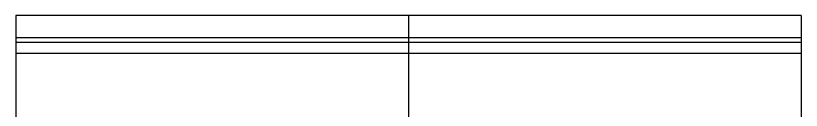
# Model space of a CAD drawing. Header units: inches. Extents: x 0 to 316, y -1 to 150.
# Drawn here: x 207.767 to 209.145, y 76.205 to 76.372 of the extents above; entities that cross this region are included whole.
import ezdxf
from ezdxf.enums import TextEntityAlignment as Align

# ---------------------------------------------------------------- set-up
doc = ezdxf.new("R2010")
doc.units = ezdxf.units.IN
doc.header["$MEASUREMENT"] = 0
doc.styles.add('Calibri', font='calibri.ttf')

# ---------------------------------------------------------------- blocks, each defined once
blk = doc.blocks.new('IE-TO-RJ45-FJ-A')
at = {"color": 2}
for p, q in [((0.689, 1.1723), (0, 1.1723)), ((0, 1.1723), (0, -1.1723)), ((0.689, 1.1723), (0.689, -1.1723)), ((0.689, 1.1723), (0.689, -1.1723)), ((0.689, 1.1329), (0, 1.1329)), ((0.689, 1.125), (0, 1.125)), ((0.689, 1.1053), (0, 1.1053))]:
    blk.add_line(p, q, dxfattribs=at)
at = {"color": 3, "style": 'Calibri'}
for tag, p in [('LINE_1', (0.157, -0.1162)), ('LINE_2', (0.3445, -0.1162)), ('LINE_3', (0.532, -0.1162))]:
    blk.add_attdef(tag, text='', height=0.125, rotation=90, dxfattribs=at).set_placement(p, align=Align.MIDDLE_CENTER)

msp = doc.modelspace()

# ---------------------------------------------------------------- block references
for p in [(207.76722, 75.19997), (208.4562, 75.19997)]:
    msp.add_blockref('IE-TO-RJ45-FJ-A', p)

doc.saveas('drawing.dxf')
